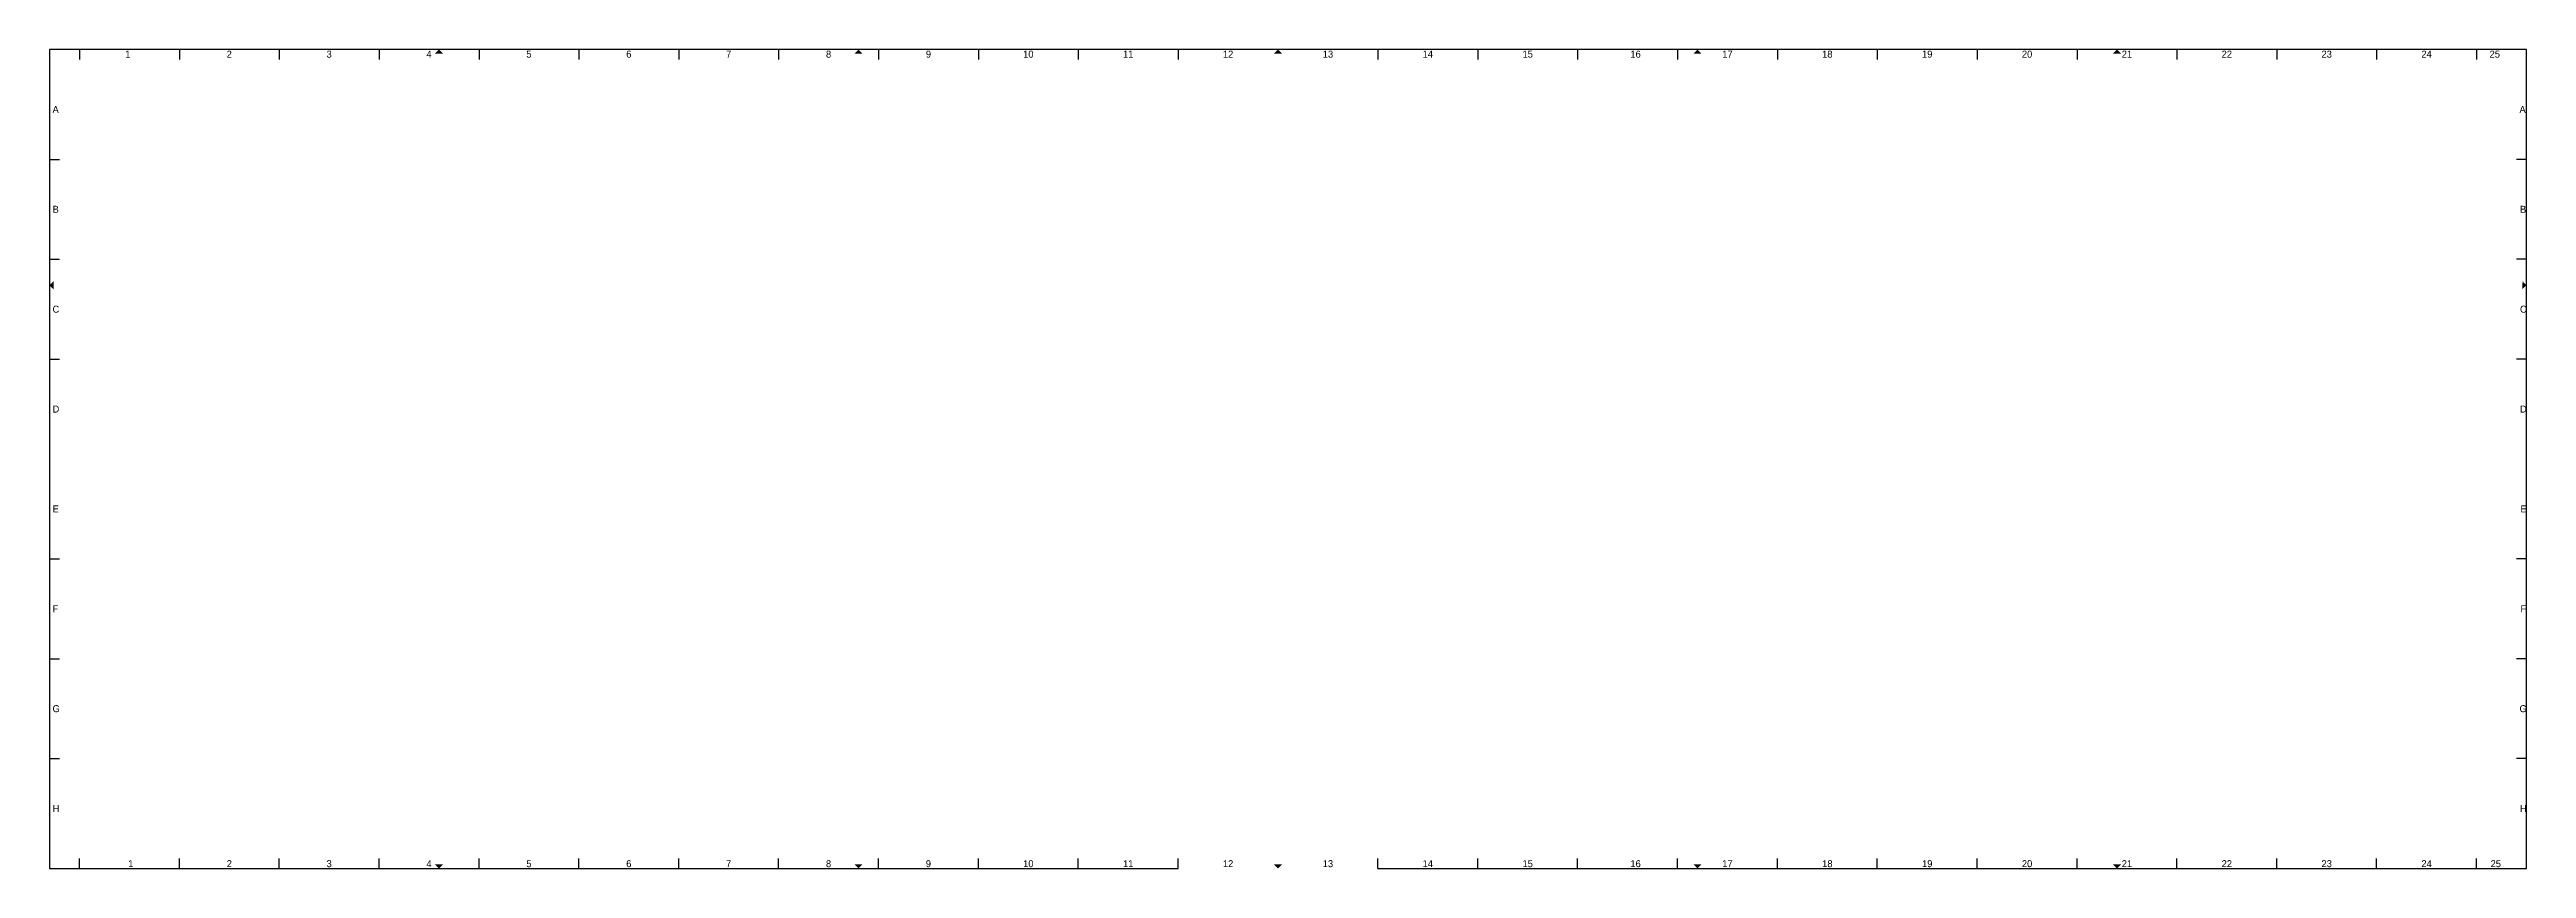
# Model space of a CAD drawing. Extents: x -5 to 1235, y -5 to 405.
import ezdxf
from ezdxf.enums import TextEntityAlignment as Align

# ---------------------------------------------------------------- set-up
doc = ezdxf.new("R2010")
doc.units = 0
doc.layers.add('to-xx-rooster', color=7, linetype='CONTINUOUS', lineweight=25)
doc.layers.add('to-xx-vouwmerk', color=7, linetype='CONTINUOUS', lineweight=18)
doc.styles.add('RTW_ISO', font='iso-rtw.shx')

msp = doc.modelspace()

# ---------------------------------------------------------------- hatches: boundary and pattern name
at = {"layer": 'to-xx-vouwmerk'}
for points in [[(192, 403), (190, 405), (188, 403)], [(402, 403), (400, 405), (398, 403)], [(612, 403), (610, 405), (608, 403)], [(822, 403), (820, 405), (818, 403)], [(1032, 403), (1030, 405), (1028, 403)], [(-3, 289), (-5, 287), (-3, 285)], [(1232.97, 285.03), (1235, 287), (1233.03, 289.03)], [(188, -3), (190, -5), (192, -3)], [(398, -3), (400, -5), (402, -3)], [(608, -3), (610, -5), (612, -3)], [(818, -3), (820, -5), (822, -3)], [(1028, -3), (1030, -5), (1032, -3)]]:
    msp.add_hatch(color=256, dxfattribs=at).paths.add_polyline_path(points)

# ---------------------------------------------------------------- linework, layer by layer
at = {"layer": 'to-xx-rooster'}
for p, q in [((-5, 405), (-5, -5)), ((1235, 405), (-5, 405)), ((10, 405), (10, 400)), ((60, 405), (60, 400)), ((110, 405), (110, 400)), ((160, 405), (160, 400)), ((210, 405), (210, 400)), ((260, 405), (260, 400)), ((310, 405), (310, 400)), ((360, 405), (360, 400)), ((410, 405), (410, 400)), ((460, 405), (460, 400)), ((510, 405), (510, 400)), ((560, 405), (560, 400)), ((660, 405), (660, 400)), ((710, 405), (710, 400)), ((760, 405), (760, 400)), ((810, 405), (810, 400)), ((860, 405), (860, 400)), ((910, 405), (910, 400)), ((960, 405), (960, 400)), ((1010, 405), (1010, 400)), ((1060, 405), (1060, 400)), ((1110, 405), (1110, 400)), ((1160, 405), (1160, 400)), ((1210, 405), (1210, 400)), ((1235, -5), (1235, 405)), ((-5, 350), (0, 350)), ((1235, 350), (1230, 350)), ((-5, 300), (0, 300)), ((1235, 300), (1230, 300)), ((-5, 250), (0, 250)), ((1235, 250), (1230, 250)), ((-5, 150), (0, 150)), ((1235, 150), (1230, 150)), ((-5, 100), (0, 100)), ((1235, 100), (1230, 100)), ((-5, 50), (0, 50)), ((1235, 50), (1230, 50)), ((10, -5), (10, 0)), ((60, -5), (60, 0)), ((110, -5), (110, 0)), ((160, -5), (160, 0)), ((210, -5), (210, 0)), ((260, -5), (260, 0)), ((310, -5), (310, 0)), ((360, -5), (360, 0)), ((410, -5), (410, 0)), ((460, -5), (460, 0)), ((510, -5), (510, 0)), ((560, -5), (560, 0)), ((660, -5), (660, 0)), ((710, -5), (710, 0)), ((760, -5), (760, 0)), ((810, -5), (810, 0)), ((860, -5), (860, 0)), ((910, -5), (910, 0)), ((960, -5), (960, 0)), ((1010, -5), (1010, 0)), ((1060, -5), (1060, 0)), ((1110, -5), (1110, 0)), ((1160, -5), (1160, 0)), ((1210, -5), (1210, 0)), ((-5, -5), (560, -5)), ((660, -5), (1235, -5))]:
    msp.add_line(p, q, dxfattribs=at)

# ---------------------------------------------------------------- texts
at = {"layer": 'to-xx-rooster', "style": 'RTW_ISO'}
for s, p in [('1', (34.17, 399.9)), ('2', (85, 399.9)), ('3', (135, 399.9)), ('4', (185, 399.9)), ('5', (235, 399.9)), ('6', (285, 399.9)), ('7', (335, 399.9)), ('8', (385, 399.9)), ('9', (435, 399.9)), ('10', (485, 399.9)), ('11', (535, 399.9)), ('12', (585, 399.9)), ('13', (635, 399.9)), ('14', (685, 399.9)), ('15', (735, 399.9)), ('16', (789, 399.9)), ('17', (835, 399.9)), ('18', (885, 399.9)), ('19', (935, 399.9)), ('20', (985, 399.9)), ('21', (1035, 399.9)), ('22', (1085, 399.9)), ('23', (1135, 399.9)), ('24', (1185, 399.9)), ('25', (1219.15, 399.9)), ('1', (35.68, -5.4)), ('2', (85, -5.4)), ('3', (135, -5.4)), ('4', (185, -5.4)), ('5', (235, -5.4)), ('6', (285, -5.4)), ('7', (335, -5.4)), ('8', (385, -5.4)), ('9', (435, -5.4)), ('10', (485, -5.4)), ('11', (535, -5.4)), ('12', (585, -5.4)), ('13', (635, -5.4)), ('14', (685, -5.4)), ('15', (735, -5.4)), ('16', (789, -5.4)), ('17', (835, -5.4)), ('18', (885, -5.4)), ('19', (935, -5.4)), ('20', (985, -5.4)), ('21', (1035, -5.4)), ('22', (1085, -5.4)), ('23', (1135, -5.4)), ('24', (1185, -5.4)), ('25', (1219.63, -5.4))]:
    msp.add_text(s, height=3.5, dxfattribs=at).set_placement(p, align=Align.BOTTOM_CENTER)
for s, p in [('A', (-3.5, 375)), ('A', (1231.5, 375)), ('B', (-3.5, 325)), ('B', (1231.75, 325)), ('C', (-3.5, 275)), ('C', (1231.75, 275)), ('D', (-3.5, 225)), ('D', (1231.75, 225)), ('E', (-3.5, 175)), ('E', (1232, 175)), ('F', (-3.5, 125)), ('F', (1232, 125)), ('G', (-3.5, 75)), ('G', (1231.5, 75)), ('H', (-3.5, 25)), ('H', (1231.75, 25))]:
    msp.add_text(s, height=3.5, dxfattribs=at).set_placement(p, align=Align.MIDDLE_LEFT)

doc.saveas('drawing.dxf')
